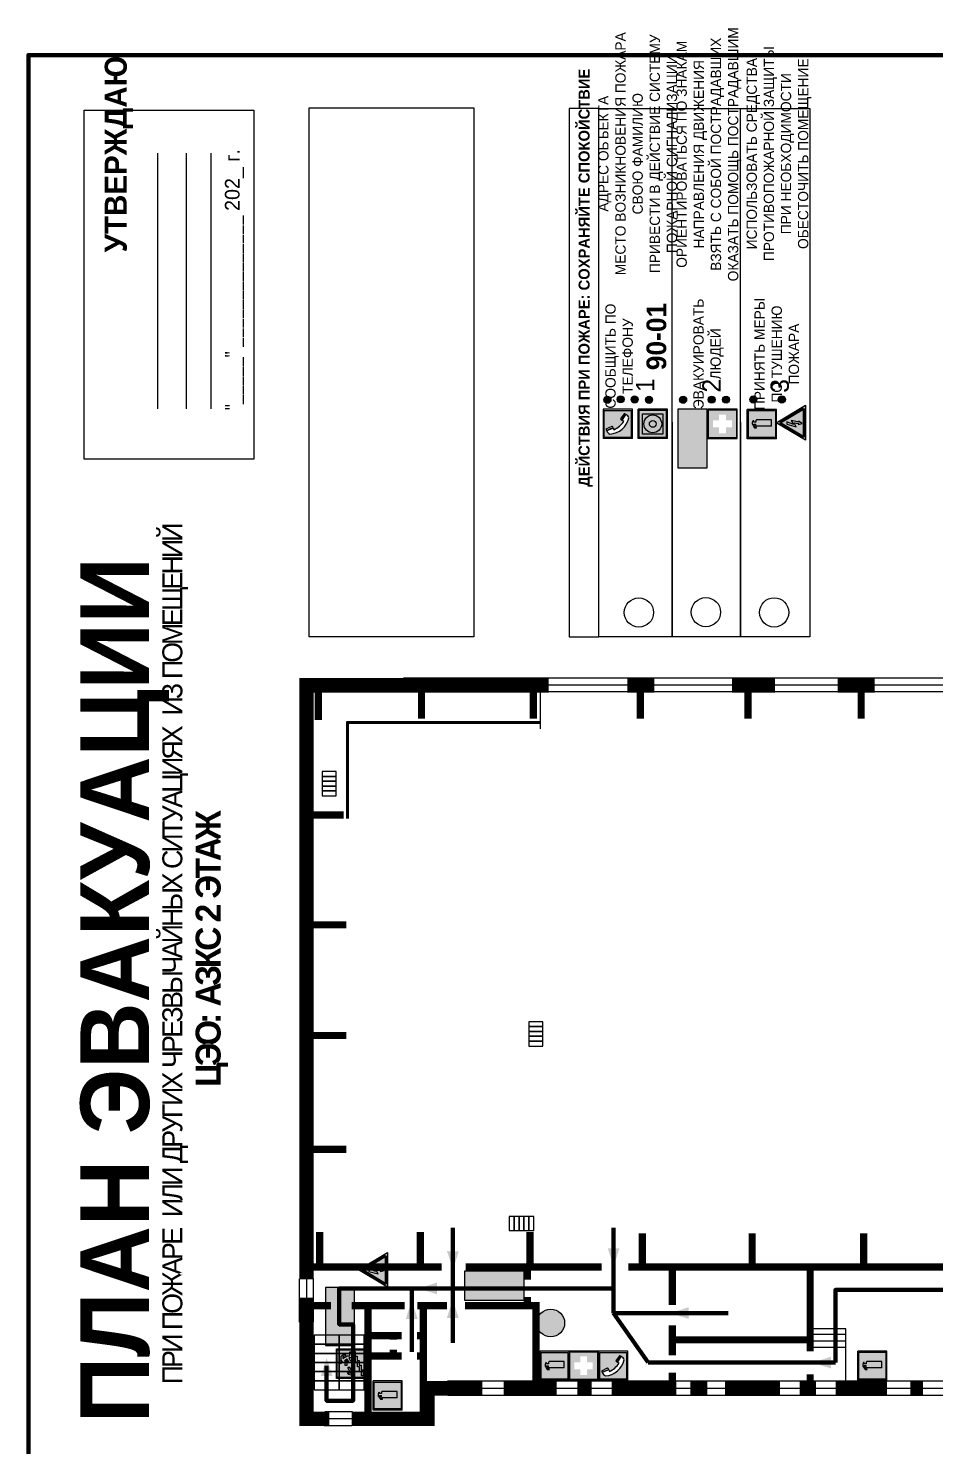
# Model space of a CAD drawing. Header units: millimetres. Extents: x 13114 to 67229, y 22859 to 38520.
# Drawn here: x 27562.5 to 27809.2, y 25872.7 to 26258.4 of the extents above; entities that cross this region are included whole.
import ezdxf

# ---------------------------------------------------------------- set-up
doc = ezdxf.new("R2010")
doc.units = ezdxf.units.MM
doc.layers.add('План_Штампы', color=7, linetype='Continuous')
doc.styles.add('обычный', font='arial.ttf')
picture_1 = doc.add_image_def('image1.jpg', size_in_pixel=(337, 105))

# ---------------------------------------------------------------- blocks, each defined once
blk = doc.blocks.new('A$C7B8C2D5B')
at = {"lineweight": 0}
h = blk.add_hatch(color=5, dxfattribs=at)
h.dxf.hatch_style = 1
h.paths.add_polyline_path([(1.4, -3.02, 1), (-2.11, -3.02, 1)])
at = {"color": 5, "lineweight": 0}
blk.add_circle((-0.36, -3.02), 1.75, dxfattribs=at)
blk = doc.blocks.new('A$C18900ED3')
h = blk.add_hatch(color=126)
h.paths.add_polyline_path([(-0.18, -0.18), (-7.02, -0.18), (-7.02, -7.02), (-0.18, -7.02)])
h.paths.add_polyline_path([(-5.89, -4.46), (-5.89, -2.77), (-4.46, -2.77), (-4.46, -1.31), (-2.77, -1.31), (-2.77, -2.77), (-1.33, -2.77), (-1.33, -4.46), (-2.77, -4.46), (-2.77, -5.89), (-4.46, -5.89), (-4.46, -4.46)], flags=16)
at = {"color": 126}
for p, q in [((-7.2, 0), (-7.2, -7.2)), ((0, 0), (-7.2, 0)), ((0, -7.2), (0, 0)), ((-7.02, -7.02), (-7.02, -0.18)), ((-7.02, -0.18), (-0.18, -0.18)), ((-0.18, -0.18), (-0.18, -7.02)), ((-7.2, -7.2), (0, -7.2)), ((-0.18, -7.02), (-7.02, -7.02))]:
    blk.add_line(p, q, dxfattribs=at)
blk = doc.blocks.new('A$C7B4425F7')
at = {"true_color": 0xffffff}
blk.add_hatch(color=7, dxfattribs=at).paths.add_polyline_path([(0, 0), (-16, 0), (-16, -8), (0, -8)])
h = blk.add_hatch(color=126)
h.paths.add_polyline_path([(-0.2, -0.2), (-15.8, -0.2), (-15.8, -7.8), (-0.2, -7.8)])
h.paths.add_polyline_path([(-11.76, -2.03), (-11.76, -3.66), (-11.17, -3.66, -0.568275), (-11.17, -6.18), (-12.58, -6.18), (-12.58, -2.03)], flags=16)
h.paths.add_polyline_path([(-13.33, -4.12, -0.495768), (-13.59, -6.18), (-15.03, -6.18), (-15.03, -2.03), (-13.59, -2.03, -0.487973)], flags=16)
h.paths.add_polyline_path([(-10.25, -2.03), (-9.48, -2.03), (-9.48, -6.18), (-10.25, -6.18)], flags=16)
h.paths.add_polyline_path([(-13.84, -3.69), (-14.24, -3.69), (-14.24, -3.03), (-13.9, -3.03, -0.692621)], flags=0)
h.paths.add_polyline_path([(-9.15, -2.03), (-8.4, -2.03), (-8.04, -3.07), (-7.68, -2.03), (-6.93, -2.03), (-7.64, -4.1), (-6.93, -6.18), (-7.68, -6.18), (-8.04, -5.14), (-8.4, -6.18), (-9.15, -6.18), (-8.44, -4.1)], flags=16)
h.paths.add_polyline_path([(-11.76, -4.46), (-11.42, -4.46, -0.692621), (-11.36, -5.12), (-11.76, -5.12)], flags=0)
h.paths.add_polyline_path([(-13.9, -5.2), (-14.24, -5.2), (-14.24, -4.55), (-13.84, -4.55, -0.708038)], flags=0)
edge = h.paths.add_edge_path(flags=16)
edge.add_ellipse((-5.51, -4.08), major_axis=(0, 2.05), ratio=0.586184, start_angle=0, end_angle=360)
edge = h.paths.add_edge_path(flags=0)
edge.add_ellipse((-5.51, -4.08), major_axis=(0, 1.14), ratio=0.454828, start_angle=0, end_angle=360)
h.paths.add_polyline_path([(-4.13, -4.96, 0.377264), (-3.48, -4.52, 0.0555), (-3.16, -2.03), (-1.66, -2.03), (-1.66, -4.96), (-0.96, -4.96), (-0.96, -7.01), (-1.75, -7.01), (-1.75, -6.18), (-3.3, -6.18), (-3.3, -7.02), (-4.13, -7.02)], flags=16)
h.paths.add_polyline_path([(-2.73, -2.91), (-2.28, -2.91), (-2.28, -4.96), (-3.05, -4.96, 0.079136)], flags=0)
at = {"color": 126}
blk.add_lwpolyline([(-16, -8), (0, -8), (0, 0), (-16, 0)], close=True, dxfattribs=at)
blk = doc.blocks.new('вниз 3')
at = {"lineweight": 0, "true_color": 0xffffff}
h = blk.add_hatch(color=7, dxfattribs=at)
h.dxf.hatch_style = 1
h.paths.add_polyline_path([(40997.5, -4475.69), (40997.25, -4475.28), (40995.76, -4476.15), (40995.97, -4475.23), (40995.39, -4475.56), (40995.05, -4476.83), (40996.33, -4477.17), (40996.91, -4476.83), (40996, -4476.55)], flags=0)
h.paths.add_polyline_path([(40999.81, -4473.95), (41000.22, -4473.95), (41000.64, -4474.67), (41001.03, -4474.43), (41000.46, -4473.49), (41000.42, -4473.49), (40999.43, -4473.49), (40998.68, -4473.92), (40998.68, -4474.57), (40997.88, -4474.57), (40997.88, -4475), (40999.14, -4475), (40999.14, -4474.43), (40999.14, -4474.38), (40999.59, -4475.15), (40998.72, -4475.67), (40998.72, -4477.06), (40999.24, -4477.06), (40999.24, -4475.96), (40999.95, -4475.56), (40999.95, -4476.43), (41001.61, -4476.43), (41001.61, -4475.88), (41000.47, -4475.88), (41000.47, -4475.12)], flags=0)
h.paths.add_polyline_path([(40999.2, -4473.24, 1), (40998.35, -4473.24, 1)], flags=0)
h.paths.add_polyline_path([(41000.46, -4477.26), (41001.69, -4477.26), (41001.69, -4476.84), (41000.03, -4476.84), (41000.03, -4477.39), (40998.78, -4477.39), (40998.78, -4477.95), (40997.53, -4477.95), (40997.53, -4478.5), (40996.29, -4478.5), (40996.29, -4479.06), (40995.05, -4479.06), (40995.05, -4479.48), (40995.29, -4479.48), (40996.72, -4479.48), (40996.72, -4478.92), (40997.97, -4478.92), (40997.97, -4478.36), (40999.2, -4478.36), (40999.2, -4477.81), (41000.46, -4477.81)], flags=0)
h.paths.add_polyline_path([(41002.37, -4472.17), (40994.37, -4472.17), (40994.37, -4480.17), (41002.37, -4480.17)])
h.paths.add_polyline_path([(41002.16, -4479.96), (40994.57, -4479.96), (40994.57, -4472.37), (41002.16, -4472.37)], flags=16)
h.paths.add_polyline_path([(41001.61, -4475.88), (41001.61, -4476.43), (40999.95, -4476.43), (40999.95, -4475.56), (40999.24, -4475.96), (40999.24, -4477.06), (40998.72, -4477.06), (40998.72, -4475.67), (40999.59, -4475.15), (40999.14, -4474.38), (40999.14, -4474.43), (40999.14, -4475), (40997.88, -4475), (40997.88, -4474.57), (40998.68, -4474.57), (40998.68, -4473.92), (40999.43, -4473.49), (41000.42, -4473.49), (41000.46, -4473.49), (41001.03, -4474.43), (41000.64, -4474.67), (41000.22, -4473.95), (40999.81, -4473.95), (41000.47, -4475.12), (41000.47, -4475.88)], flags=0)
h.paths.add_polyline_path([(41001.69, -4476.84), (41001.69, -4477.26), (41000.46, -4477.26), (41000.46, -4477.81), (40999.2, -4477.81), (40999.2, -4478.36), (40997.97, -4478.36), (40997.97, -4478.92), (40996.72, -4478.92), (40996.72, -4479.48), (40995.05, -4479.48), (40995.05, -4479.06), (40996.29, -4479.06), (40996.29, -4478.5), (40997.53, -4478.5), (40997.53, -4477.95), (40998.78, -4477.95), (40998.78, -4477.39), (41000.03, -4477.39), (41000.03, -4476.84)], flags=0)
h.paths.add_polyline_path([(40998.35, -4473.24, -1), (40999.2, -4473.24, -1)], flags=0)
h.paths.add_polyline_path([(40997.5, -4475.69), (40996, -4476.55), (40996.91, -4476.83), (40996.33, -4477.17), (40995.05, -4476.83), (40995.39, -4475.56), (40995.97, -4475.23), (40995.76, -4476.15), (40997.25, -4475.28)], flags=0)
at = {"lineweight": 0}
h = blk.add_hatch(color=126, dxfattribs=at)
h.dxf.hatch_style = 1
h.paths.add_polyline_path([(41002.16, -4472.37), (40994.57, -4472.37), (40994.57, -4479.96), (41002.16, -4479.96)])
h.paths.add_polyline_path([(40995.97, -4475.23), (40995.76, -4476.15), (40997.25, -4475.28), (40997.5, -4475.69), (40996, -4476.55), (40996.91, -4476.83), (40996.33, -4477.17), (40995.05, -4476.83), (40995.39, -4475.56)], flags=16)
h.paths.add_polyline_path([(40997.88, -4474.57), (40998.68, -4474.57), (40998.68, -4473.92), (40999.43, -4473.49), (41000.42, -4473.49), (41000.46, -4473.49), (41001.03, -4474.43), (41000.64, -4474.67), (41000.22, -4473.95), (40999.81, -4473.95), (41000.47, -4475.12), (41000.47, -4475.88), (41001.61, -4475.88), (41001.61, -4476.43), (40999.95, -4476.43), (40999.95, -4475.56), (40999.24, -4475.96), (40999.24, -4477.06), (40998.72, -4477.06), (40998.72, -4475.67), (40999.59, -4475.15), (40999.14, -4474.38), (40999.14, -4474.43), (40999.14, -4475), (40997.88, -4475)], flags=16)
h.paths.add_polyline_path([(40998.35, -4473.24, -1), (40999.2, -4473.24, -1)], flags=16)
h.paths.add_polyline_path([(40997.53, -4477.95), (40998.78, -4477.95), (40998.78, -4477.39), (41000.03, -4477.39), (41000.03, -4476.84), (41001.69, -4476.84), (41001.69, -4477.26), (41000.46, -4477.26), (41000.46, -4477.81), (40999.2, -4477.81), (40999.2, -4478.36), (40997.97, -4478.36), (40997.97, -4478.92), (40996.72, -4478.92), (40996.72, -4479.48), (40995.05, -4479.48), (40995.05, -4479.06), (40996.29, -4479.06), (40996.29, -4478.5), (40997.53, -4478.5)], flags=16)
at = {"lineweight": 0, "true_color": 0xffffff}
h = blk.add_hatch(color=7, dxfattribs=at)
h.dxf.hatch_style = 1
h.paths.add_polyline_path([(40999.2, -4473.24, 1), (40998.35, -4473.24, 1)])
h.paths.add_polyline_path([(40999.81, -4473.95), (41000.22, -4473.95), (41000.64, -4474.67), (41001.03, -4474.43), (41000.46, -4473.49), (41000.42, -4473.49), (40999.43, -4473.49), (40998.68, -4473.92), (40998.68, -4474.57), (40997.88, -4474.57), (40997.88, -4475), (40999.14, -4475), (40999.14, -4474.43), (40999.14, -4474.38), (40999.59, -4475.15), (40998.72, -4475.67), (40998.72, -4477.06), (40999.24, -4477.06), (40999.24, -4475.96), (40999.95, -4475.56), (40999.95, -4476.43), (41001.61, -4476.43), (41001.61, -4475.88), (41000.47, -4475.88), (41000.47, -4475.12)])
h.paths.add_polyline_path([(40999.2, -4477.81), (41000.46, -4477.81), (41000.46, -4477.26), (41001.69, -4477.26), (41001.69, -4476.84), (41000.03, -4476.84), (41000.03, -4477.39), (40998.78, -4477.39), (40998.78, -4477.95), (40997.53, -4477.95), (40997.53, -4478.5), (40996.29, -4478.5), (40996.29, -4479.06), (40995.05, -4479.06), (40995.05, -4479.48), (40995.29, -4479.48), (40996.72, -4479.48), (40996.72, -4478.92), (40997.97, -4478.92), (40997.97, -4478.36), (40999.2, -4478.36)])
h.paths.add_polyline_path([(40997.5, -4475.69), (40997.25, -4475.28), (40995.76, -4476.15), (40995.97, -4475.23), (40995.39, -4475.56), (40995.05, -4476.83), (40996.33, -4477.17), (40996.91, -4476.83), (40996, -4476.55)])
at = {"color": 126, "lineweight": 0}
for points in [[(40994.37, -4472.17), (41002.37, -4472.17), (41002.37, -4480.17), (40994.37, -4480.17)], [(40994.57, -4472.37), (41002.16, -4472.37), (41002.16, -4479.96), (40994.57, -4479.96)]]:
    blk.add_lwpolyline(points, close=True, dxfattribs=at)
for points in [[(40999.14, -4474.43), (40999.14, -4475), (40997.88, -4475), (40997.88, -4474.57), (40998.68, -4474.57), (40998.68, -4473.92), (40999.43, -4473.49), (41000.42, -4473.49), (41000.46, -4473.49), (41001.03, -4474.43), (41000.64, -4474.67), (41000.22, -4473.95), (40999.81, -4473.95), (41000.47, -4475.12), (41000.47, -4475.88), (41001.61, -4475.88), (41001.61, -4476.43), (40999.95, -4476.43), (40999.95, -4475.56), (40999.24, -4475.96), (40999.24, -4477.06), (40998.72, -4477.06), (40998.72, -4475.67), (40999.59, -4475.15), (40999.14, -4474.38), (40999.14, -4474.43)], [(40995.05, -4476.83), (40995.39, -4475.56), (40995.97, -4475.23), (40995.76, -4476.15), (40997.25, -4475.28), (40997.5, -4475.69), (40996, -4476.55), (40996.91, -4476.83), (40996.33, -4477.17), (40995.05, -4476.83)], [(40995.29, -4479.48), (40995.05, -4479.48), (40995.05, -4479.06), (40996.29, -4479.06), (40996.29, -4478.5), (40997.53, -4478.5), (40997.53, -4477.95), (40998.78, -4477.95), (40998.78, -4477.39), (41000.03, -4477.39), (41000.03, -4476.84), (41001.69, -4476.84), (41001.69, -4477.26), (41000.46, -4477.26), (41000.46, -4477.81), (40999.2, -4477.81), (40999.2, -4478.36), (40997.97, -4478.36), (40997.97, -4478.92), (40996.72, -4478.92), (40996.72, -4479.48), (40995.05, -4479.48)]]:
    blk.add_lwpolyline(points, dxfattribs=at)
blk.add_circle((40998.77, -4473.24), 0.426, dxfattribs=at)
blk = doc.blocks.new('A$C32E8229D')
at = {"true_color": 0xffffff}
blk.add_hatch(color=7, dxfattribs=at).paths.add_polyline_path([(0, 0), (0, -8), (16, -8), (16, 0)])
h = blk.add_hatch(color=126)
h.paths.add_polyline_path([(0.2, -0.2), (15.8, -0.2), (15.8, -7.8), (0.2, -7.8)])
h.paths.add_polyline_path([(13.49, -2.05), (12.08, -2.05), (11.37, -2.63, 0.162397), (11.29, -2.84), (11.29, -3.63), (10.35, -3.63), (10.35, -4.05), (11.68, -4.05), (11.68, -3.48), (12.26, -4.28), (11.29, -5.1), (11.29, -6.78), (11.85, -6.78), (11.85, -5.44), (12.8, -4.64), (12.8, -5.94), (14.46, -5.94), (14.46, -5.39), (13.45, -5.39), (13.45, -3.97), (12.46, -2.59), (13.15, -2.59), (13.69, -3.34), (14.18, -3)], flags=16)
h.paths.add_polyline_path([(10.74, -1.82, 1), (11.8, -1.82, 1)], flags=16)
h.paths.add_polyline_path([(9.39, -3.59), (5.99, -3.59), (6.56, -3.03), (5.91, -3.03), (5.1, -3.83), (5.91, -4.64), (6.56, -4.64), (5.99, -4.09), (9.39, -4.09)], flags=16)
h.paths.add_polyline_path([(4.29, -1.08), (1.72, -1.08), (1.72, -6.6), (4.29, -6.6)], flags=16)
at = {"color": 126}
blk.add_lwpolyline([(16, -8), (0, -8), (0, 0), (16, 0)], close=True, dxfattribs=at)
blk = doc.blocks.new('A$C3E6D3DDE')
at = {"lineweight": 5}
h = blk.add_hatch(color=40, dxfattribs=at)
h.paths.add_polyline_path([(24.1, 1.45), (16.46, -11.35), (31.74, -11.35)])
h.paths.add_polyline_path([(24.09, -0.46), (30.03, -10.41), (18.14, -10.41)], flags=16)
h.paths.add_polyline_path([(24.54, -3.08), (23.41, -6.02), (25.13, -5.01), (24.33, -8.5), (24.82, -8.27), (23.79, -9.86), (23.4, -8.04), (23.8, -8.43), (24.04, -6.29), (22.39, -7.25), (23.44, -3.08)], flags=0)
h = blk.add_hatch(color=256, dxfattribs=at)
h.paths.add_polyline_path([(24.37, 0.03, 0.567511), (23.82, 0.03), (17.59, -10.4, 0.582454), (17.86, -10.88), (30.32, -10.88, 0.582149), (30.6, -10.4)])
h.paths.add_polyline_path([(24.09, -0.46), (18.14, -10.41), (30.03, -10.41)], flags=16)
h.paths.add_polyline_path([(24.54, -3.08), (23.41, -6.02), (25.13, -5.01), (24.33, -8.5), (24.82, -8.27), (23.79, -9.86), (23.4, -8.04), (23.8, -8.43), (24.04, -6.29), (22.39, -7.25), (23.44, -3.08)], flags=0)
h = blk.add_hatch(color=40, dxfattribs=at)
h.paths.add_polyline_path([(24.09, -0.46), (18.14, -10.41), (30.03, -10.41)])
h.paths.add_polyline_path([(24.82, -8.27), (23.79, -9.86), (23.4, -8.04), (23.8, -8.43), (24.04, -6.29), (22.39, -7.25), (23.44, -3.08), (24.54, -3.08), (23.41, -6.02), (25.13, -5.01), (24.33, -8.5)], flags=16)
at = {"color": 40, "lineweight": 5}
for p, q in [((16.46, -11.35), (24.1, 1.45)), ((24.1, 1.45), (31.74, -11.35))]:
    blk.add_line(p, q, dxfattribs=at)
at = {"lineweight": 5}
for p, q in [((17.59, -10.4), (23.82, 0.03)), ((24.37, 0.03), (30.6, -10.4)), ((18.14, -10.41), (24.09, -0.46)), ((23.44, -3.08), (22.39, -7.25)), ((23.41, -6.02), (24.54, -3.08)), ((25.13, -5.01), (23.41, -6.02)), ((24.54, -3.08), (23.44, -3.08)), ((24.09, -0.46), (30.03, -10.41)), ((24.33, -8.5), (25.13, -5.01)), ((17.86, -10.88), (30.32, -10.88)), ((18.14, -10.41), (30.03, -10.41)), ((22.39, -7.25), (24.04, -6.29)), ((23.8, -8.43), (23.4, -8.04)), ((23.4, -8.04), (23.79, -9.86)), ((23.79, -9.86), (24.82, -8.27)), ((24.04, -6.29), (23.8, -8.43)), ((24.82, -8.27), (24.33, -8.5))]:
    blk.add_line(p, q, dxfattribs=at)
at = {"color": 50, "lineweight": 5}
blk.add_line((31.74, -11.35), (16.46, -11.35), dxfattribs=at)
blk = doc.blocks.new('A$C456E1F9C')
at = {"lineweight": 5}
h = blk.add_hatch(color=242, dxfattribs=at)
h.paths.add_polyline_path([(0.51, -1.47), (0.51, -13.26), (12.29, -13.26), (12.29, -1.47)])
h.paths.add_polyline_path([(5.42, -4.95, -0.254479), (4.78, -5.4), (3.52, -2.53, -0.209735), (4.23, -2.4)], flags=16)
h.paths.add_polyline_path([(8.53, -8.6), (10.87, -10.17), (10.54, -10.76), (8.03, -9.13, -0.192251)], flags=16)
h.paths.add_polyline_path([(4.61, -5.49, 0.005518), (3.87, -5.72, 0.128647), (7.49, -10.01, 0.00809), (7.83, -9.33), (10.47, -10.97, -0.16736), (8.99, -12.25, -0.327862), (1.95, -3.95, -0.166952), (3.36, -2.62)], flags=16)
at = {"color": 242, "lineweight": 5}
for p, q in [((0, -13.77), (0, -0.97)), ((12.8, -0.97), (0, -0.97)), ((4.61, -5.49), (3.36, -2.62)), ((3.52, -2.53), (4.78, -5.4)), ((4.23, -2.4), (5.42, -4.95)), ((12.8, -13.77), (12.8, -0.97)), ((7.83, -9.33), (10.47, -10.97)), ((8.03, -9.13), (10.54, -10.76)), ((10.81, -10.12), (8.53, -8.6)), ((10.54, -10.76), (10.8, -10.3)), ((10.8, -10.3), (10.81, -10.12)), ((0, -13.77), (12.8, -13.77))]:
    blk.add_line(p, q, dxfattribs=at)
blk.add_lwpolyline([(0.51, -1.47), (12.29, -1.47), (12.29, -13.26), (0.51, -13.26)], close=True, dxfattribs=at)
for centre, radius, start, end in [((4.59, -5.34), 2.99, 114.28453, 152.19739), ((11.12, -3.31), 9.19, 183.99153, 256.60086), ((4.02, -3.27), 0.891, 76.32839, 123.70924), ((14.98, -39.1), 35.17, 107.14873, 108.41345), ((13.86, -0.94), 11.08, 205.55365, 234.87622), ((4.68, -4.59), 0.824, 276.9621, 334.07228), ((-13.31, 0.8), 23.44, 332.54871, 334.40268), ((8.94, -9.5), 0.989, 114.40924, 157.93883), ((7.87, -9.46), 3, 291.92908, 329.9329)]:
    blk.add_arc(centre, radius, start, end, dxfattribs=at)
blk = doc.blocks.new('A$C54414219')
at = {"true_color": 0xffffff}
h = blk.add_hatch(color=7, dxfattribs=at)
h.paths.add_polyline_path([(2.39, -9.45), (2.39, -18.3), (11.23, -18.3), (11.23, -9.45)], flags=0)
h.paths.add_polyline_path([(10.71, -13.87, -1), (2.92, -13.87, -1)], flags=0)
h.paths.add_polyline_path([(8.3, -13.87, -1), (5.33, -13.87, -1)], flags=0)
h.paths.add_polyline_path([(0.41, -7.47), (0.41, -20.27), (13.21, -20.27), (13.21, -7.47)])
h.paths.add_polyline_path([(0.92, -19.77), (12.71, -19.77), (12.71, -7.98), (0.92, -7.98)], flags=16)
h.paths.add_polyline_path([(11.23, -9.45), (11.23, -18.3), (2.39, -18.3), (2.39, -9.45)], flags=0)
at = {"lineweight": 5}
h = blk.add_hatch(color=242, dxfattribs=at)
h.paths.add_polyline_path([(12.71, -7.98), (0.92, -7.98), (0.92, -19.77), (12.71, -19.77)])
h.paths.add_polyline_path([(11.23, -18.3), (2.39, -18.3), (2.39, -9.45), (11.23, -9.45)], flags=16)
h.paths.add_polyline_path([(10.71, -13.87, -1), (2.92, -13.87, -1)], flags=0)
h.paths.add_polyline_path([(8.3, -13.87, -1), (5.33, -13.87, -1)], flags=0)
at = {"true_color": 0xffffff}
h = blk.add_hatch(color=7, dxfattribs=at)
h.paths.add_polyline_path([(2.39, -9.45), (2.39, -18.3), (11.23, -18.3), (11.23, -9.45)])
h.paths.add_polyline_path([(10.71, -13.87, -1), (2.92, -13.87, -1)], flags=16)
h.paths.add_polyline_path([(8.3, -13.87, -1), (5.33, -13.87, -1)], flags=0)
at = {"lineweight": 5}
h = blk.add_hatch(color=242, dxfattribs=at)
h.paths.add_polyline_path([(2.92, -13.87, 1), (10.71, -13.87, 1)])
h.paths.add_polyline_path([(8.3, -13.87, -1), (5.33, -13.87, -1)], flags=16)
at = {"color": 242, "lineweight": 5}
for p, q in [((0.41, -20.27), (0.41, -7.47)), ((0.41, -7.47), (13.21, -7.47)), ((0.41, -7.47), (13.21, -7.47)), ((13.21, -20.27), (13.21, -7.47)), ((0.41, -20.27), (13.21, -20.27))]:
    blk.add_line(p, q, dxfattribs=at)
for points in [[(0.92, -7.98), (12.71, -7.98), (12.71, -19.77), (0.92, -19.77)], [(2.39, -9.45), (11.23, -9.45), (11.23, -18.3), (2.39, -18.3)]]:
    blk.add_lwpolyline(points, close=True, dxfattribs=at)
for radius in [3.89, 1.49]:
    blk.add_circle((6.81, -13.87), radius, dxfattribs=at)
blk = doc.blocks.new('A$C3AD82952')
at = {"true_color": 0xf5f5ff}
h = blk.add_hatch(color=7, dxfattribs=at)
h.dxf.hatch_style = 1
h.paths.add_polyline_path([(8.21, 8.73, 0.414214), (7.89, 9.05), (7.22, 9.05), (7.22, 9.92), (7.59, 9.92, 1), (7.57, 10.36), (7.22, 10.36), (7.22, 10.6), (6.43, 10.6), (6.43, 10.36), (6.01, 10.36), (4.74, 9.59), (4.74, 8.69), (4.98, 8.73), (4.98, 9.26), (6.12, 9.91), (6.43, 9.91), (6.43, 9.05), (5.76, 9.05, 0.414214), (5.44, 8.73), (5.44, 2.2), (8.21, 2.2)], flags=0)
h.paths.add_polyline_path([(12.8, 12.8), (0, 12.8), (0, 0), (12.8, 0)])
h.paths.add_polyline_path([(0.51, 12.29), (12.29, 12.29), (12.29, 0.51), (0.51, 0.51)], flags=16)
h.paths.add_polyline_path([(4.74, 9.59), (6.01, 10.36), (6.43, 10.36), (6.43, 10.6), (7.22, 10.6), (7.22, 10.36), (7.59, 10.36, -0.94586), (7.59, 9.92), (7.22, 9.92), (7.22, 9.05), (7.89, 9.05, -0.414214), (8.21, 8.73), (8.21, 2.2), (5.44, 2.2), (5.44, 8.73, -0.414214), (5.76, 9.05), (6.43, 9.05), (6.43, 9.91), (6.12, 9.91), (4.98, 9.26), (4.98, 8.73), (4.74, 8.69)], flags=0)
h = blk.add_hatch(color=242)
h.dxf.hatch_style = 1
h.paths.add_polyline_path([(12.29, 12.29), (0.51, 12.29), (0.51, 0.51), (12.29, 0.51)])
h.paths.add_polyline_path([(4.74, 8.69), (4.74, 9.59), (6.01, 10.36), (6.43, 10.36), (6.43, 10.6), (7.22, 10.6), (7.22, 10.36), (7.59, 10.36, -0.94586), (7.59, 9.92), (7.22, 9.92), (7.22, 9.05), (7.89, 9.05, -0.414214), (8.21, 8.73), (8.21, 2.2), (5.44, 2.2), (5.44, 8.73, -0.414214), (5.76, 9.05), (6.43, 9.05), (6.43, 9.91), (6.12, 9.91), (4.98, 9.26), (4.98, 8.73)], flags=16)
h = blk.add_hatch(color=7, dxfattribs=at)
h.dxf.hatch_style = 1
h.paths.add_polyline_path([(8.21, 8.73, 0.414214), (7.89, 9.05), (7.22, 9.05), (7.22, 9.92), (7.59, 9.92, 1), (7.57, 10.36), (7.22, 10.36), (7.22, 10.6), (6.43, 10.6), (6.43, 10.36), (6.01, 10.36), (4.74, 9.59), (4.74, 8.69), (4.98, 8.73), (4.98, 9.26), (6.12, 9.91), (6.43, 9.91), (6.43, 9.05), (5.76, 9.05, 0.414214), (5.44, 8.73), (5.44, 2.2), (8.21, 2.2)])
at = {"color": 242, "lineweight": 5}
for p, q in [((0, 0), (0, 12.8)), ((0, 12.8), (12.8, 12.8)), ((12.8, 0), (12.8, 12.8)), ((6.01, 10.36), (4.74, 9.59)), ((4.74, 9.59), (4.74, 8.69)), ((4.74, 8.69), (4.98, 8.73)), ((4.98, 9.26), (6.12, 9.91)), ((4.98, 8.73), (4.98, 9.26)), ((5.44, 2.2), (5.44, 8.73)), ((5.76, 9.05), (6.43, 9.05)), ((6.01, 10.36), (6.43, 10.36)), ((6.12, 9.91), (6.43, 9.91)), ((7.22, 10.6), (6.43, 10.6)), ((6.43, 10.6), (6.43, 10.36)), ((6.43, 9.91), (6.43, 9.05)), ((7.22, 10.36), (7.22, 10.6)), ((7.59, 10.36), (7.22, 10.36)), ((7.22, 9.05), (7.22, 9.92)), ((7.59, 9.92), (7.22, 9.92)), ((7.89, 9.05), (7.22, 9.05)), ((8.21, 2.2), (8.21, 8.73)), ((0, 0), (12.8, 0)), ((5.44, 2.2), (8.21, 2.2))]:
    blk.add_line(p, q, dxfattribs=at)
blk.add_lwpolyline([(0.51, 12.29), (12.29, 12.29), (12.29, 0.51), (0.51, 0.51)], close=True, dxfattribs=at)
for centre, radius, start, end in [((5.76, 8.73), 0.32, 90, 180), ((7.58, 10.14), 0.223, 273.18746, 86.81254), ((7.89, 8.73), 0.32, 0, 90)]:
    blk.add_arc(centre, radius, start, end, dxfattribs=at)

msp = doc.modelspace()

# ---------------------------------------------------------------- hatches: boundary and pattern name
at = {"lineweight": 0}
h = msp.add_hatch(color=256, dxfattribs=at)
h.dxf.hatch_style = 1
h.paths.add_polyline_path([(27720.11, 26158.28, 1), (27720.11, 26156.35, 1)])
h = msp.add_hatch(color=256, dxfattribs=at)
h.dxf.hatch_style = 1
h.paths.add_polyline_path([(27723.7, 26158.38, 1), (27723.7, 26156.45, 1)])
h = msp.add_hatch(color=256, dxfattribs=at)
h.dxf.hatch_style = 1
h.paths.add_polyline_path([(27727.51, 26158.34, 1), (27727.51, 26156.41, 1)])
h = msp.add_hatch(color=256, dxfattribs=at)
h.dxf.hatch_style = 1
h.paths.add_polyline_path([(27731.44, 26158.26, 1), (27731.44, 26156.33, 1)])
h = msp.add_hatch(color=256, dxfattribs=at)
h.dxf.hatch_style = 1
h.paths.add_polyline_path([(27740.7, 26158.27, 1), (27740.7, 26156.34, 1)])
h = msp.add_hatch(color=256, dxfattribs=at)
h.dxf.hatch_style = 1
h.paths.add_polyline_path([(27748.48, 26158.31, 1), (27748.48, 26156.38, 1)])
h = msp.add_hatch(color=256, dxfattribs=at)
h.dxf.hatch_style = 1
h.paths.add_polyline_path([(27752.39, 26158.31, 1), (27752.39, 26156.37, 1)])
h = msp.add_hatch(color=256, dxfattribs=at)
h.dxf.hatch_style = 1
h.paths.add_polyline_path([(27759.81, 26158.36, 1), (27759.81, 26156.43, 1)])
h = msp.add_hatch(color=256, dxfattribs=at)
h.dxf.hatch_style = 1
h.paths.add_polyline_path([(27767.58, 26158.37, 1), (27767.58, 26156.44, 1)])

# ---------------------------------------------------------------- linework, layer by layer
at = {"color": 6, "lineweight": 100}
msp.add_lwpolyline([(27562.5, 25856.11), (28162.5, 25856.11), (28162.5, 26251.11), (27562.5, 26251.11)], close=True, dxfattribs=at)
for points in [[(27577.7, 26141.11), (27577.7, 26236.11), (27623.9, 26236.11), (27623.9, 26141.11)], [(27717.76, 26092.8), (27717.76, 26236.57), (27709.71, 26236.57), (27709.71, 26092.8)], [(27717.76, 26092.8), (27717.76, 26236.57), (27775.16, 26236.57), (27775.16, 26092.8)]]:
    msp.add_lwpolyline(points, close=True)
for points in [[(27737.75, 26151.22), (27737.75, 26092.8), (27737.75, 26236.57)], [(27756.33, 26151.22), (27756.33, 26092.8), (27756.33, 26236.57)], [(27597.75, 26154.86), (27597.75, 26224.39)], [(27605.51, 26154.86), (27605.51, 26224.39)], [(27612.29, 26154.86), (27612.29, 26224.39)]]:
    msp.add_lwpolyline(points)
at = {"lineweight": 0}
for points, const_width in [([(27704.15, 26079.64), (27638.2, 26079.64), (27638.2, 25918)], 3.96), ([(27732.88, 26079.64), (27725.53, 26079.64)], 3.96), ([(27765.74, 26079.64), (27754.02, 26079.64)], 3.96), ([(27792.86, 26079.64), (27782.75, 26079.64)], 3.96), ([(27641.41, 26070.21), (27641.41, 26079.32)], 1.98), ([(27669.5, 26070.52), (27669.5, 26079.64)], 1.98), ([(27699.92, 26070.52), (27699.92, 26079.64)], 1.98), ([(27729.08, 26070.52), (27729.08, 26079.64)], 1.98), ([(27758.36, 26070.52), (27758.36, 26079.64)], 1.98), ([(27789.17, 26070.52), (27789.17, 26079.64)], 1.98), ([(27648.32, 26044.3), (27639.2, 26044.3)], 1.98), ([(27649.07, 26014.44), (27639.96, 26014.44)], 1.98), ([(27649.07, 25984.33), (27639.96, 25984.33)], 1.98), ([(27649.07, 25953.34), (27639.96, 25953.34)], 1.98), ([(27641.77, 25921.74), (27641.77, 25930.86)], 1.98), ([(27669.18, 25921.74), (27669.18, 25930.86)], 1.98), ([(27699.06, 25921.74), (27699.06, 25930.86)], 1.98), ([(27729.62, 25921.36), (27729.62, 25930.48)], 1.98), ([(27759.5, 25921.36), (27759.5, 25930.48)], 1.98), ([(27789.83, 25921.36), (27789.83, 25930.48)], 1.98), ([(27675.01, 25921.36), (27638.8, 25921.36)], 1.98), ([(27718.53, 25921.36), (27681.54, 25921.36)], 1.98), ([(27698.31, 25921.36), (27698.31, 25917.85)], 1.98), ([(27915, 25921.36), (27725.77, 25921.36)], 1.98), ([(27737.77, 25911), (27737.77, 25921.36)], 1.98), ([(27775.29, 25898.36), (27775.29, 25921.36)], 1.98), ([(27638.2, 25912.97), (27638.2, 25880.04), (27644.43, 25880.04)], 3.96), ([(27644.86, 25910.84), (27638.17, 25910.84)], 1.98), ([(27664.93, 25910.84), (27650.54, 25910.84)], 1.98), ([(27654.92, 25910.84), (27654.92, 25881.5)], 1.98), ([(27676.41, 25910.84), (27668.34, 25910.84)], 1.98), ([(27669.98, 25910.84), (27669.98, 25880.45)], 1.98), ([(27700.65, 25888.27), (27700.65, 25910.84), (27681.34, 25910.84)], 1.98), ([(27698.31, 25910.84), (27698.31, 25913.17)], 1.98), ([(27737.77, 25901.53), (27737.77, 25905.43)], 1.98), ([(27654.92, 25902.64), (27664.15, 25902.64)], 1.98), ([(27661.84, 25902.64), (27661.84, 25901.54)], 1.98), ([(27669.98, 25902.64), (27668.29, 25902.64)], 1.98), ([(27775.29, 25901.53), (27737.77, 25901.53), (27737.77, 25897.27)], 1.98), ([(27654.92, 25897.15), (27664.15, 25897.15)], 1.98), ([(27661.84, 25897.15), (27661.84, 25898.85)], 1.98), ([(27669.98, 25897.15), (27668.29, 25897.15)], 1.98), ([(27737.77, 25892.56), (27737.77, 25888.71)], 1.98), ([(27775.29, 25892.12), (27775.29, 25886.87)], 1.98), ([(27650.51, 25880.04), (27671.09, 25880.04), (27671.09, 25888.31), (27686.07, 25888.31)], 3.96), ([(27691.91, 25888.31), (27706.29, 25888.31)], 3.96), ([(27711.91, 25888.31), (27715.86, 25888.31)], 3.96), ([(27721.29, 25888.31), (27738.82, 25888.31)], 3.96), ([(27742.64, 25888.31), (27747.27, 25888.31)], 3.96), ([(27752.15, 25888.31), (27767.1, 25888.31)], 3.96), ([(27772.46, 25888.31), (27776.84, 25888.31)], 3.96), ([(27782.23, 25888.31), (27796.19, 25888.31)], 3.96), ([(27802.56, 25888.31), (27805.97, 25888.31)], 3.96)]:
    msp.add_lwpolyline(points, dxfattribs=dict(at, const_width=const_width))
for points in [[(28125.8, 26081.53), (27664.61, 26081.53)], [(28125.8, 26079.64), (27664.32, 26079.64)], [(28125.5, 26077.81), (27664.84, 26077.81)], [(27701.76, 26077.81), (27701.76, 26067.75)], [(27636.24, 25918.15), (27636.24, 25906.34)], [(27638.2, 25918), (27638.2, 25906.19)], [(27640.03, 25918.22), (27640.03, 25906.41)], [(27785.01, 25889.73), (27785.01, 25904.5), (27775.73, 25904.5)], [(27785.01, 25902.97), (27775.13, 25902.97)], [(27785.01, 25901.18), (27775.13, 25901.18)], [(27785.01, 25899.4), (27775.13, 25899.4)], [(28026.07, 25890.26), (27676.6, 25890.26)], [(28025.89, 25888.31), (27676.42, 25888.31)], [(28026.17, 25886.41), (27676.7, 25886.41)], [(27650.7, 25881.96), (27643.16, 25881.96)], [(27650.51, 25880.04), (27642.97, 25880.04)], [(27650.53, 25878.16), (27642.99, 25878.16)]]:
    msp.add_lwpolyline(points, dxfattribs=at)
at = {"lineweight": 50}
msp.add_lwpolyline([(27701.76, 26069.51), (27649.33, 26069.51), (27649.33, 26043.4)], dxfattribs=at)
at = {"lineweight": 0}
for points in [[(27642.47, 26054.85), (27646.27, 26054.85), (27646.27, 26056.18), (27642.47, 26056.18)], [(27642.47, 26053.53), (27646.27, 26053.53), (27646.27, 26054.85), (27642.47, 26054.85)], [(27642.47, 26052.2), (27646.27, 26052.2), (27646.27, 26053.53), (27642.47, 26053.53)], [(27642.47, 26050.87), (27646.27, 26050.87), (27646.27, 26052.2), (27642.47, 26052.2)], [(27642.47, 26049.55), (27646.27, 26049.55), (27646.27, 26050.87), (27642.47, 26050.87)], [(27698.74, 25986.76), (27702.54, 25986.76), (27702.54, 25988.09), (27698.74, 25988.09)], [(27698.74, 25985.44), (27702.54, 25985.44), (27702.54, 25986.76), (27698.74, 25986.76)], [(27698.74, 25984.11), (27702.54, 25984.11), (27702.54, 25985.44), (27698.74, 25985.44)], [(27698.74, 25982.79), (27702.54, 25982.79), (27702.54, 25984.11), (27698.74, 25984.11)], [(27698.74, 25981.46), (27702.54, 25981.46), (27702.54, 25982.79), (27698.74, 25982.79)], [(27694.74, 25931.26), (27694.74, 25935.06), (27693.41, 25935.06), (27693.41, 25931.26)], [(27696.06, 25931.26), (27696.06, 25935.06), (27694.74, 25935.06), (27694.74, 25931.26)], [(27697.39, 25931.26), (27697.39, 25935.06), (27696.06, 25935.06), (27696.06, 25931.26)], [(27698.71, 25931.26), (27698.71, 25935.06), (27697.39, 25935.06), (27697.39, 25931.26)], [(27700.04, 25931.26), (27700.04, 25935.06), (27698.71, 25935.06), (27698.71, 25931.26)], [(27647.07, 25902.79), (27640.27, 25902.79), (27640.27, 25900.32), (27647.07, 25900.32)], [(27647.07, 25900.32), (27640.27, 25900.32), (27640.27, 25897.84), (27647.07, 25897.84)], [(27653.86, 25902.79), (27647.07, 25902.79), (27647.07, 25900.32), (27653.86, 25900.32)], [(27653.86, 25900.32), (27647.07, 25900.32), (27647.07, 25897.84), (27653.86, 25897.84)], [(27647.07, 25897.84), (27640.27, 25897.84), (27640.27, 25895.36), (27647.07, 25895.36)], [(27653.86, 25897.84), (27647.07, 25897.84), (27647.07, 25895.36), (27653.86, 25895.36)], [(27647.07, 25895.36), (27640.27, 25895.36), (27640.27, 25892.89), (27647.07, 25892.89)], [(27647.07, 25892.89), (27640.27, 25892.89), (27640.27, 25890.41), (27647.07, 25890.41)], [(27653.86, 25895.36), (27647.07, 25895.36), (27647.07, 25892.89), (27653.86, 25892.89)], [(27653.86, 25892.89), (27647.07, 25892.89), (27647.07, 25890.41), (27653.86, 25890.41)], [(27647.07, 25890.41), (27640.27, 25890.41), (27640.27, 25887.94), (27647.07, 25887.94)], [(27653.86, 25890.41), (27647.07, 25890.41), (27647.07, 25887.94), (27653.86, 25887.94)]]:
    msp.add_lwpolyline(points, close=True, dxfattribs=at)
at = {"color": 126, "lineweight": 100, "true_color": 0x008754}
for points in [[(27678.06, 25931.96), (27678.06, 25915.48), (27721.76, 25915.48), (27721.76, 25931.96)], [(27678.06, 25915.48), (27647.11, 25915.48), (27647.11, 25905.71), (27650.88, 25905.71), (27650.88, 25884.93), (27643.67, 25884.93), (27643.67, 25894.49)], [(27666.87, 25915.48), (27666.87, 25898.27)], [(27678.06, 25915.48), (27678.06, 25900.74)], [(27721.76, 25915.48), (27721.76, 25908.78)], [(27819.23, 25915.09), (27782.15, 25915.09), (27782.15, 25895.32)], [(27753.01, 25908.78), (27721.76, 25908.78)], [(27721.76, 25908.78), (27731.22, 25895.32)], [(27731.22, 25895.32), (27782.15, 25895.32)]]:
    msp.add_lwpolyline(points, dxfattribs=at)
for centre, radius in [((27720.11, 26157.31), 0.966), ((27723.7, 26157.42), 0.966), ((27727.51, 26157.38), 0.966), ((27731.44, 26157.29), 0.966), ((27740.7, 26157.31), 0.966), ((27748.48, 26157.35), 0.966), ((27752.39, 26157.34), 0.966), ((27759.81, 26157.4), 0.966), ((27767.58, 26157.4), 0.966), ((27728.68, 26099.43), 3.98), ((27746.91, 26099.52), 3.98), ((27765.49, 26099.46), 3.98)]:
    msp.add_circle(centre, radius)
at = {"layer": 'План_Штампы', "color": 126, "true_color": 0x008754}
for points in [[(27676.45, 25925.65), (27679.67, 25925.64), (27678.07, 25920.7)], [(27720.18, 25926.45), (27723.4, 25926.44), (27721.8, 25921.5)], [(27673.74, 25917.11), (27673.73, 25913.89), (27668.79, 25915.49)], [(27668.47, 25907.21), (27665.25, 25907.22), (27666.84, 25912.16)], [(27679.64, 25907.47), (27676.42, 25907.48), (27678.01, 25912.42)], [(27742.24, 25910.42), (27742.23, 25907.2), (27737.29, 25908.79)], [(27645.3, 25891.67), (27642.08, 25891.68), (27643.68, 25896.62)], [(27780.94, 25896.95), (27780.93, 25893.73), (27775.99, 25895.33)]]:
    msp.add_solid(points, dxfattribs=at)

# ---------------------------------------------------------------- block references
for name, p, xscale, yscale, zscale, rotation in [('A$C456E1F9C', (27718.3, 26146.75), 0.625, 0.625, 0.625, 90), ('A$C54414219', (27723.78, 26146.5), 0.625, 0.625, 0.625, 90), ('A$C18900ED3', (27747.43, 26154.76), 1.111111111007631, 1.111111111007631, 1.111111111007631, 90), ('A$C3AD82952', (27766.16, 26146.7), 0.625, 0.625, 0.625, 90), ('A$C3E6D3DDE', (27766.97, 26135.99), 0.625, 0.625, 0.625, 90), ('A$C3E6D3DDE', (27653.25, 25905.63), 0.61875, 0.61875, 0.61875, 90), ('A$C7B8C2D5B', (27703.92, 25899.6), 2.155645159743726, 2.155645159743726, 2.155645159743726, 180), ('A$C3AD82952', (27709.68, 25890.51), 0.61875, 0.61875, 0.61875, 90), ('A$C456E1F9C', (27717.1, 25890.51), 0.61875, 0.61875, 0.61875, 90), ('A$C3AD82952', (27796.16, 25890.52), 0.61875, 0.61875, 0.61875, 90), ('A$C3AD82952', (27664.25, 25882.42), 0.61875, 0.61875, 0.61875, 90)]:
    msp.add_blockref(name, p, dxfattribs=dict(xscale=xscale, yscale=yscale, zscale=zscale, rotation=rotation))
at = {"xscale": -1, "rotation": 90}
msp.add_blockref('A$C32E8229D', (27739.28, 26154.76), dxfattribs=at)
at = {"color": 126, "true_color": 0x008754, "rotation": 90}
msp.add_blockref('вниз 3', (23174.16, -15103.34), dxfattribs=at)
at = {"xscale": 1.1, "yscale": 1.1, "zscale": 1.1}
msp.add_blockref('A$C18900ED3', (27717.6, 25898.43), dxfattribs=at)
at = {"layer": 'План_Штампы', "color": 126, "true_color": 0x008754, "xscale": 1.00238577881904, "yscale": 1.00238577881904, "zscale": 1.00238577881904, "rotation": 359.9978653237144}
msp.add_blockref('A$C32E8229D', (27681.34, 25920.28), dxfattribs=at)
at = {"layer": 'План_Штампы', "xscale": 0.99, "yscale": 0.99, "zscale": 0.99, "rotation": 90}
msp.add_blockref('A$C7B4425F7', (27643.39, 25915.79), dxfattribs=at)

# ---------------------------------------------------------------- texts
at = {"lineweight": 0, "rotation": 90, "style": 'обычный'}
for s, insert, char_height, width, attachment_point in [('\\pi-8.4,l8.4,t8.4;{\\fProxima Nova Rg|b0|i0|c204|p2;АДРЕС ОБЪЕКТА\\PМЕСТО ВОЗНИКНОВЕНИЯ ПОЖАРА \\PСВОЮ ФАМИЛИЮ\\PПРИВЕСТИ В ДЕЙСТВИЕ СИСТЕМУ \\PПОЖАРНОЙ СИГНАЛИЗАЦИИ}', (27728.74, 26224.26), 2.8, 126.6484, 5), ('\\pi-8.4,l8.4,t8.4;{\\fProxima Nova Rg|b0|i0|c204|p2;ОРИЕНТИРОВАТЬСЯ ПО ЗНАКАМ \\PНАПРАВЛЕНИЯ ДВИЖЕНИЯ\\PВЗЯТЬ С СОБОЙ ПОСТРАДАВШИХ\\PОКАЗАТЬ ПОМОЩЬ ПОСТРАДАВШИМ}', (27747.72, 26224.11), 2.8, 126.6484, 5), ('\\pi-8.4,l8.4,t8.4;{\\fProxima Nova Rg|b0|i0|c204|p2;ИСПОЛЬЗОВАТЬ СРЕДСТВА \\PПРОТИВОПОЖАРНОЙ ЗАЩИТЫ \\PПРИ НЕОБХОДИМОСТИ \\PОБЕСТОЧИТЬ ПОМЕЩЕНИЕ}', (27766.79, 26224.27), 2.8, 126.6484, 5), ('\\pi-18,l18,t18;{\\fProxima Nova Rg|b1|i0|c204|p2;УТВЕРЖДАЮ\\H1.1997x; }', (27587.16, 26224.15), 6, 126.6484, 5), ('{\\fProxima Nova Rg|b1|i0|c204|p2;ДЕЙСТВИЯ ПРИ ПОЖАРЕ: СОХРАНЯЙТЕ СПОКОЙСТВИЕ\\H1.6644x; }', (27714.2, 26190.52), 3, 175.1736, 5), ('{\\fArial Narrow|b0|i0|c204|p34;"_____" ______________ \\fProxima Nova Rg|b0|i0|c204|p2;202_ г. }', (27618.58, 26190.01), 4, 78.6503, 5), ('{\\fProxima Nova Rg|b0|i0|c204|p2;СООБЩИТЬ ПО \\PТЕЛЕФОНУ}', (27723.3, 26169.19), 2.8, 126.6484, 5), ('{\\fProxima Nova Rg|b1|i0|c204|p2;\\H1.0714x;90-01\\fProxima Nova Rg|b0|i0|c204|p2;\\H0.93331x; \\H1.3449x; }', (27733.47, 26174.52), 5, 126.6484, 5), ('{\\fProxima Nova Rg|b0|i0|c204|p2;ЭВАКУИРОВАТЬ \\PЛЮДЕЙ}', (27747.63, 26169.79), 2.8, 126.6484, 5), ('{\\fProxima Nova Rg|b0|i0|c204|p2;ПРИНЯТЬ МЕРЫ \\PПО ТУШЕНИЮ \\PПОЖАРА}', (27766.21, 26169.75), 2.8, 126.6484, 5), ('{\\fProxima Nova Rg|b0|i0|c204|p2;1\\H1.1667x; }', (27730.37, 26161.29), 5, 126.6484, 5), ('{\\fProxima Nova Rg|b0|i0|c204|p2;2\\H1.1967x; }', (27748.45, 26161.14), 5, 126.6484, 5), ('{\\fProxima Nova Rg|b0|i0|c204|p2;3\\H1.1967x; }', (27767.03, 26161.08), 5, 126.6484, 5), ('{\\fProxima Nova Rg|b1|i0|c204|p2;ПЛАН ЭВАКУАЦИИ}', (27576.68, 25878.89), 18.7, 419.8066, 1)]:
    msp.add_mtext(s, dxfattribs=dict(at, insert=insert, char_height=char_height, width=width, attachment_point=attachment_point))
at = {"color": 0, "lineweight": 0, "insert": (27598.82, 26006.28), "char_height": 6.8, "width": 381.8334, "attachment_point": 5, "rotation": 90, "style": 'обычный'}
msp.add_mtext('{\\fArial Black|b1|i0|c204|p34;\\H2x;\\T0.85;  \\fArial Narrow|b0|i0|c204|p34;\\H0.8x;\\W0.9;\\P\\fProxima Nova Rg|b0|i0|c204|p2;\\H0.5x;\\W1;\\C256;ПРИ ПОЖАРЕ  ИЛИ ДРУГИХ ЧРЕЗВЫЧАЙНЫХ СИТУАЦИЯХ  ИЗ ПОМЕЩЕНИЙ \\fProxima Nova Rg|b1|i0|c204|p2;\\H1.25x;\\P ЦЭО: АЗКС 2 ЭТАЖ}', dxfattribs=at)

# ---------------------------------------------------------------- pictures from other files: only their frames are drawn
at = {"color": 7, "lineweight": 0, "true_color": 0xf5f5ff}
image = msp.add_image(picture_1, insert=(27683.73, 26092.8), size_in_units=(143.92, 44.84), rotation=90, dxfattribs=at)
image.dxf.flags = 7

doc.saveas('drawing.dxf')
